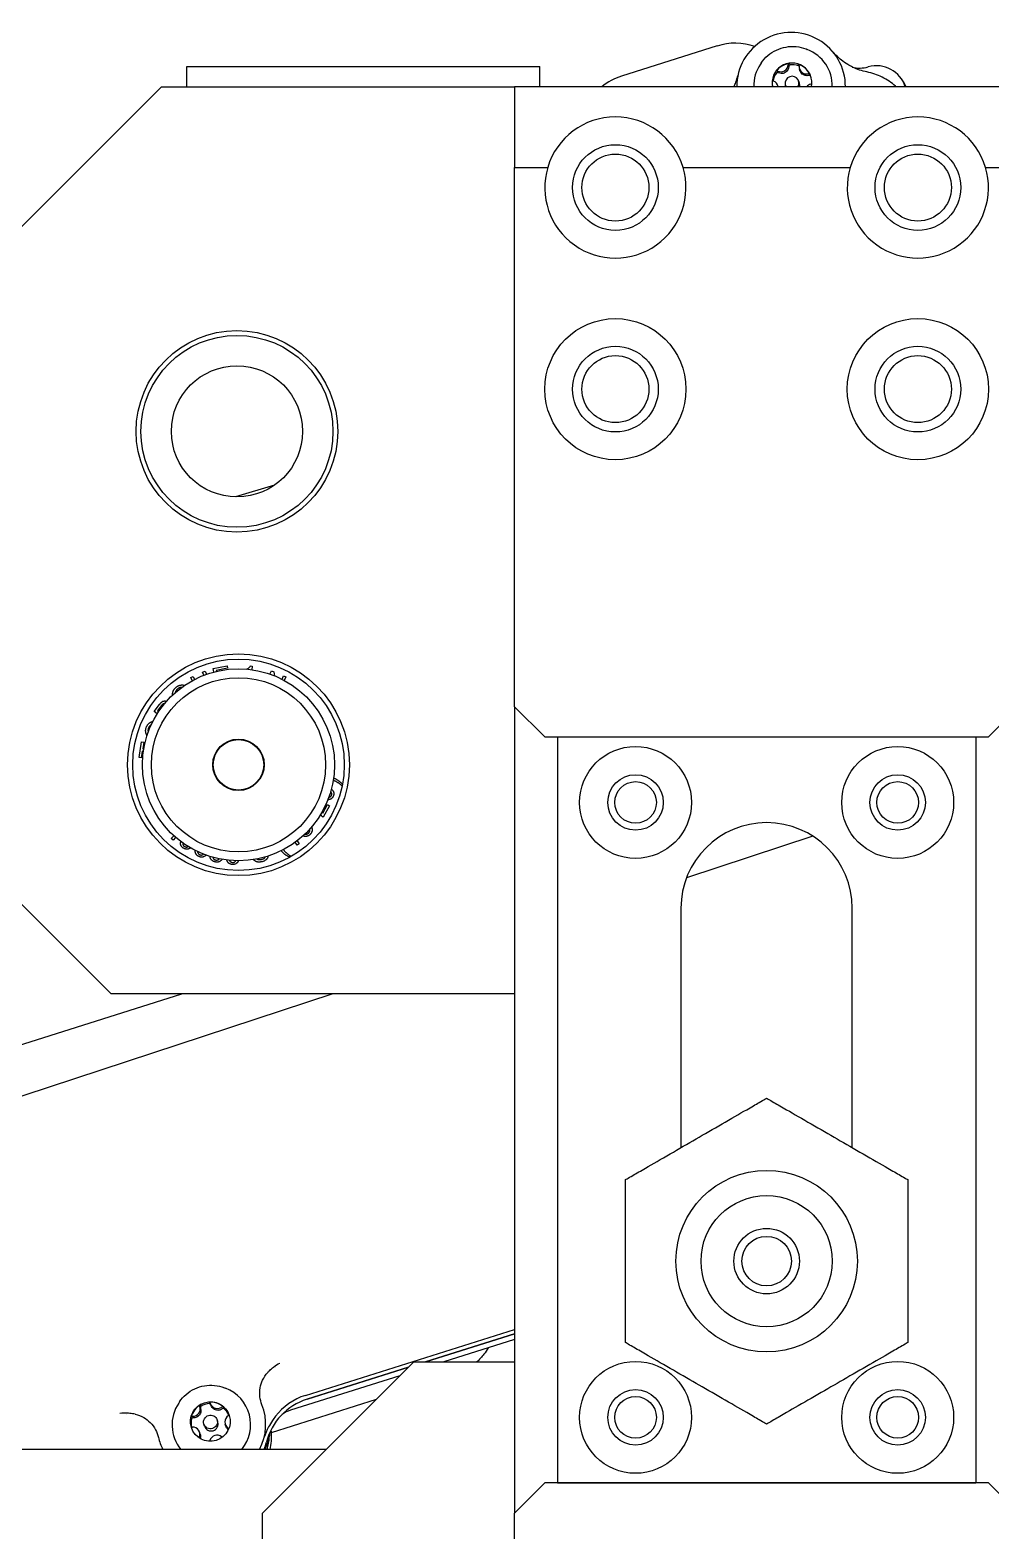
# Model space of a CAD drawing. Header units: millimetres. Extents: x 0 to 7722, y 0 to 5460.
# Drawn here: x 1439.9 to 1535.2, y 1349.5 to 1498.4 of the extents above; entities that cross this region are included whole.
import ezdxf

# ---------------------------------------------------------------- set-up
doc = ezdxf.new("R2010")
doc.units = ezdxf.units.MM
doc.header["$LTSCALE"] = 5
doc.layers.get('0').update_dxf_attribs({"linetype": 'CONTINUOUS'})

msp = doc.modelspace()

# ---------------------------------------------------------------- linework, layer by layer
for p, q in [((1508.017, 1496.811), (1498.553, 1493.827)), ((1516.84, 1496.515), (1516.963, 1496.468)), ((1512.381, 1495.109), (1512.308, 1495)), ((1519.981, 1495.562), (1519.982, 1495.559)), ((1455.431, 1492.769), (1455.431, 1494.769)), ((1455.431, 1494.769), (1490.431, 1494.769)), ((1490.431, 1492.769), (1490.431, 1494.769)), ((1516.232, 1494.38), (1516.176, 1494.556)), ((1526.501, 1493.265), (1526.299, 1493.56)), ((1437.931, 1477.769), (1452.931, 1492.769)), ((1452.931, 1492.769), (1487.931, 1492.769)), ((1487.931, 1492.769), (1487.931, 1484.769)), ((1537.931, 1492.769), (1487.931, 1492.769)), ((1514.07, 1492.769), (1514.038, 1492.871)), ((1514.852, 1492.769), (1514.805, 1492.916)), ((1516.181, 1493.11), (1516.112, 1493.328)), ((1526.684, 1492.77), (1526.685, 1492.769)), ((1487.931, 1431.269), (1487.931, 1484.769)), ((1487.931, 1484.769), (1491.223, 1484.769)), ((1504.639, 1484.769), (1521.223, 1484.769)), ((1534.639, 1484.769), (1537.931, 1484.769)), ((1464.136, 1453.256), (1460.243, 1452.08)), ((1455.825, 1434.166), (1456.062, 1434.272)), ((1455.965, 1433.855), (1455.825, 1434.166)), ((1456.062, 1434.272), (1456.194, 1433.977)), ((1456.995, 1434.689), (1457.232, 1434.795)), ((1457.127, 1434.395), (1456.995, 1434.689)), ((1457.232, 1434.795), (1457.37, 1434.485)), ((1458.043, 1435.051), (1459.435, 1435.315)), ((1458.107, 1434.713), (1458.043, 1435.051)), ((1459.478, 1435.087), (1458.34, 1434.872)), ((1458.34, 1434.872), (1458.359, 1434.776)), ((1459.435, 1435.315), (1459.478, 1435.087)), ((1461.753, 1435.311), (1461.908, 1435.293)), ((1461.908, 1435.293), (1461.868, 1434.94)), ((1463.678, 1434.503), (1463.82, 1434.832)), ((1463.82, 1434.832), (1464.066, 1434.726)), ((1464.066, 1434.726), (1464.138, 1434.33)), ((1464.877, 1433.992), (1465.016, 1434.314)), ((1465.016, 1434.314), (1465.246, 1434.215)), ((1465.246, 1434.215), (1465.099, 1433.875)), ((1452.196, 1430.78), (1452.718, 1431.481)), ((1452.9, 1431.359), (1452.527, 1430.858)), ((1490.931, 1428.269), (1487.931, 1431.269)), ((1487.931, 1431.269), (1487.931, 1351.269)), ((1537.931, 1431.269), (1534.931, 1428.269)), ((1452.481, 1430.567), (1452.196, 1430.78)), ((1452.527, 1430.858), (1452.623, 1430.787)), ((1490.931, 1428.269), (1534.931, 1428.269)), ((1492.181, 1428.269), (1533.681, 1428.269)), ((1492.181, 1428.269), (1492.181, 1354.269)), ((1533.681, 1428.269), (1533.681, 1354.269)), ((1450.687, 1426.243), (1450.925, 1427.784)), ((1451.016, 1426.848), (1450.916, 1426.207)), ((1450.925, 1427.784), (1451.155, 1427.748)), ((1451.117, 1426.832), (1451.016, 1426.848)), ((1451.155, 1427.748), (1451.056, 1427.105)), ((1451.056, 1427.105), (1451.157, 1427.089)), ((1450.916, 1426.207), (1450.687, 1426.243)), ((1470.848, 1423.596), (1470.819, 1423.426)), ((1468.918, 1420.7), (1469.368, 1421.555)), ((1469.574, 1421.447), (1468.967, 1420.294)), ((1469.368, 1421.555), (1469.574, 1421.447)), ((1453.893, 1418.208), (1454.134, 1418.466)), ((1454.069, 1418.044), (1453.893, 1418.208)), ((1454.314, 1418.306), (1454.069, 1418.044)), ((1466.377, 1417.532), (1466.17, 1417.816)), ((1466.362, 1417.96), (1466.571, 1417.674)), ((1466.571, 1417.674), (1466.377, 1417.532)), ((1517.527, 1418.419), (1504.989, 1414.297)), ((1465.774, 1416.425), (1465.622, 1416.344)), ((1447.931, 1402.769), (1437.931, 1412.769)), ((1504.431, 1411.269), (1504.431, 1387.527)), ((1521.431, 1387.527), (1521.431, 1411.269)), ((1389.313, 1382.075), (1454.945, 1402.769)), ((1469.925, 1402.769), (1407.565, 1382.265)), ((1487.931, 1402.769), (1447.931, 1402.769)), ((1467.184, 1362.948), (1487.931, 1369.49)), ((1487.931, 1369.057), (1479.086, 1366.269)), ((1479.086, 1366.269), (1487.931, 1369.057)), ((1487.931, 1368.481), (1480.915, 1366.269)), ((1462.931, 1351.269), (1477.931, 1366.269)), ((1464.181, 1365.682), (1464.181, 1365.682)), ((1477.399, 1365.736), (1467.35, 1362.568)), ((1467.35, 1362.568), (1477.399, 1365.736)), ((1477.931, 1366.269), (1487.931, 1366.269)), ((1476.557, 1364.894), (1465.71, 1361.474)), ((1459.156, 1363.708), (1459.279, 1363.66)), ((1474.191, 1362.528), (1463.793, 1359.25)), ((1449.448, 1361.037), (1449.448, 1361.037)), ((1454.697, 1362.302), (1454.624, 1362.193)), ((1456.78, 1361.687), (1456.73, 1361.847)), ((1457.802, 1362.01), (1457.752, 1362.169)), ((1457.19, 1359.891), (1457.121, 1360.109)), ((1458.497, 1360.303), (1458.428, 1360.521)), ((1459.298, 1359.908), (1459.241, 1360.09)), ((1456.76, 1359.108), (1456.703, 1359.29)), ((1469.251, 1357.589), (1436.627, 1357.589)), ((1487.931, 1351.269), (1490.931, 1354.269)), ((1534.931, 1354.269), (1490.931, 1354.269)), ((1492.181, 1354.269), (1533.681, 1354.269)), ((1534.931, 1354.269), (1537.931, 1351.269)), ((1462.931, 1336.269), (1462.931, 1351.269)), ((1487.931, 1338.807), (1487.931, 1351.269))]:
    msp.add_line(p, q)
for centre, radius in [((1497.931, 1482.769), 4.25), ((1497.931, 1482.769), 3.324), ((1527.931, 1482.769), 4.25), ((1527.931, 1482.769), 3.324), ((1497.931, 1462.769), 7), ((1527.931, 1462.769), 7), ((1460.403, 1458.584), 10), ((1460.403, 1458.584), 9.519), ((1497.931, 1462.769), 4.25), ((1527.931, 1462.769), 4.25), ((1497.931, 1462.769), 3.324), ((1527.931, 1462.769), 3.324), ((1460.403, 1458.584), 6.506), ((1460.55, 1425.506), 10.998), ((1460.55, 1425.506), 10.49), ((1460.55, 1425.506), 9.525), ((1460.55, 1425.506), 8.636), ((1460.55, 1425.506), 2.553), ((1460.55, 1425.506), 2.502), ((1499.931, 1421.769), 5.55), ((1525.931, 1421.769), 5.55), ((1499.931, 1421.769), 2.75), ((1499.931, 1421.769), 2.067), ((1525.931, 1421.769), 2.75), ((1525.931, 1421.769), 2.067), ((1512.931, 1376.269), 9), ((1512.931, 1376.269), 6.507), ((1512.931, 1376.269), 3.25), ((1512.931, 1376.269), 2.458), ((1499.931, 1360.769), 5.55), ((1525.931, 1360.769), 5.55), ((1499.931, 1360.769), 2.75), ((1499.931, 1360.769), 2.067), ((1525.931, 1360.769), 2.75), ((1525.931, 1360.769), 2.067)]:
    msp.add_circle(centre, radius)
for centre, radius, start, end in [((1497.931, 1482.769), 7, 16.60155, 163.39845), ((1527.931, 1482.769), 7, 16.60155, 163.39845), ((1497.931, 1482.769), 7, 163.39845, 16.60155), ((1527.931, 1482.769), 7, 163.39845, 16.60155), ((1512.931, 1411.269), 8.5, 0, 180)]:
    msp.add_arc(centre, radius, start, end)
for centre, major_axis, ratio, start_param, end_param in [((1515.354, 1492.79), (5.146, 1.622), 0.9937679, 5.9718746, 9.1216285), ((1509.806, 1491.121), (5.617, 2.115), 0.9937307, 0.8817301, 1.5158662), ((1515.544, 1492.851), (3.719, 1.173), 0.9937679, 5.9547998, 7.1778176), ((1515.544, 1492.851), (-3.719, -1.173), 0.9937679, 5.388553, 5.9971106), ((1515.445, 1493.164), (1.879, 0.592), 0.9937679, 5.7725758, 9.3209273), ((1515.454, 1493.138), (-1.879, -0.592), 0.9937679, 4.5329064, 5.362319), ((1514.332, 1495), (0.715, 0.226), 0.9937679, 3.9952353, 5.8999901), ((1515.229, 1494.933), (-0.143, -0.045), 0.9937679, 4.5329064, 5.8999901), ((1515.502, 1492.986), (-1.879, -0.592), 0.9937679, 4.1056819, 4.5329064), ((1515.454, 1493.138), (1.879, 0.592), 0.9937679, 0.1346767, 0.9640893), ((1515.997, 1494.867), (0.143, 0.045), 0.9937679, 5.8801909, 7.2472746), ((1523.822, 1491.866), (-2.809, -1.057), 0.9937307, 3.0873477, 4.6274203), ((1500.35, 1488.139), (5.814, 1.49), 0.9937307, 1.6257265, 2.0012286), ((1515.454, 1493.138), (-1.879, -0.592), 0.9937679, 5.7895435, 6.1655004), ((1513.668, 1493.473), (-0.143, -0.045), 0.9937679, 5.7895435, 7.1566272), ((1515.502, 1492.986), (-1.879, -0.592), 0.9937679, 5.362319, 5.7842571), ((1513.97, 1494.18), (-0.143, -0.045), 0.9937679, 3.9952353, 5.362319), ((1515.459, 1493.122), (0.653, 0.206), 0.9937679, 5.4300108, 9.6634923), ((1516.892, 1494.781), (-0.715, -0.226), 0.9937679, 5.8801909, 7.7849457), ((1517.101, 1493.912), (0.143, 0.045), 0.9937679, 0.1346767, 1.5017604), ((1515.502, 1492.986), (1.879, 0.592), 0.9937679, 0.0477037, 0.1346767), ((1522.205, 1497.607), (-2.824, -1.014), 0.9939345, 0.965099, 1.5012967), ((1513.322, 1492.645), (0.715, 0.226), 0.9937679, 6.1419099, 7.1566272), ((1515.527, 1492.904), (0.653, 0.206), 0.9937679, 5.7756892, 6.2831853), ((1517.464, 1492.291), (-0.715, -0.226), 0.9937679, 4.6235538, 5.2801917), ((1517.273, 1493.164), (0.143, 0.045), 0.9937679, 4.6235538, 5.6288574), ((1524.025, 1491.572), (-2.809, -1.057), 0.9937307, 3.192135, 3.3829163), ((1457.86, 1360.043), (3.719, 1.173), 0.9937679, 5.2904521, 7.1778176), ((1469.146, 1356.88), (-5.778, -1.621), 0.9939893, 4.7444757, 5.7660997), ((1468.979, 1357.261), (-5.772, -1.638), 0.9939473, 4.7414225, 5.3541927), ((1457.86, 1360.043), (-3.719, -1.173), 0.9937679, 5.388553, 6.6614583), ((1457.77, 1360.331), (-1.879, -0.592), 0.9937679, 4.9260012, 5.7554138), ((1456.015, 1361.621), (0.715, 0.226), 0.9937679, 4.3883301, 6.2930849), ((1456.87, 1361.9), (-0.143, -0.045), 0.9937679, 4.9260012, 6.2930849), ((1457.818, 1360.179), (-1.879, -0.592), 0.9937679, 4.4987768, 4.9260012), ((1457.77, 1360.331), (-1.879, -0.592), 0.9937679, 3.6693641, 4.4987768), ((1457.606, 1362.132), (0.143, 0.045), 0.9937679, 6.2732857, 7.6403694), ((1458.467, 1362.394), (-0.715, -0.226), 0.9937679, 6.2732857, 8.1780405), ((1458.996, 1361.672), (-0.143, -0.045), 0.9937679, 3.6693641, 5.0364479), ((1457.818, 1360.179), (1.879, 0.592), 0.9937679, 0.1451222, 0.5277715), ((1459.956, 1360.315), (-0.715, -0.226), 0.9937679, 5.0166486, 6.9214035), ((1459.442, 1361.048), (0.143, 0.045), 0.9937679, 5.0166486, 6.3837324), ((1457.77, 1360.331), (1.879, 0.592), 0.9937679, 0.0071173, 0.100547), ((1457.86, 1360.043), (5.146, 1.622), 0.9937679, 5.5006455, 6.3527132), ((1466.604, 1358.629), (2.788, 1.115), 0.9933014, 1.4951818, 1.8018724), ((1450.66, 1360.432), (0.904, 0.285), 0.9937679, 5.9175262, 5.9177477), ((1457.818, 1360.179), (-1.879, -0.592), 0.9937679, 5.7554138, 6.1380631), ((1455.988, 1359.959), (-0.143, -0.045), 0.9937679, 6.1826383, 7.549722), ((1457.77, 1360.331), (-1.879, -0.592), 0.9937679, 6.1826383, 6.276068), ((1455.996, 1360.726), (-0.143, -0.045), 0.9937679, 4.3883301, 5.7554138), ((1455.988, 1359.064), (0.715, 0.226), 0.9937679, 5.6449672, 7.549722), ((1457.843, 1360.097), (0.653, 0.206), 0.9937679, 3.1415927, 6.2831853), ((1459.427, 1359.59), (0.143, 0.045), 0.9937679, 6.0683614, 6.9214035), ((1457.86, 1360.043), (-5.146, -1.622), 0.9937679, 6.2136574, 6.4512649), ((1456.837, 1358.773), (-0.143, -0.045), 0.9937679, 5.6449672, 6.4980092), ((1457.568, 1358.531), (0.143, 0.045), 0.9937679, 4.9202506, 5.6647664), ((1458.424, 1358.257), (-0.715, -0.226), 0.9937679, 3.7600116, 5.6647664), ((1458.967, 1358.972), (0.143, 0.045), 0.9937679, 3.7600116, 4.5045274), ((1457.994, 1359.618), (5.245, 1.654), 0.9937679, 5.5957166, 5.7343973), ((1457.994, 1359.618), (-5.345, -1.685), 0.9937679, 2.4615586, 2.7317239), ((1458.128, 1359.193), (5.245, 1.654), 0.9937679, 5.6781893, 5.9088316), ((1466.604, 1358.629), (2.788, 1.115), 0.9933014, 2.5098008, 2.69263)]:
    msp.add_ellipse(centre, major_axis=major_axis, ratio=ratio, start_param=start_param, end_param=end_param)
for centre, major_axis in [((1457.761, 1360.357), (1.879, 0.592)), ((1457.775, 1360.315), (0.653, 0.206))]:
    msp.add_ellipse(centre, major_axis=major_axis, ratio=0.9937679)
for points, knots in [([(1512.381, 1495.109), (1512.569, 1495.388), (1512.794, 1495.642), (1513.305, 1496.08), (1513.59, 1496.264), (1514.2, 1496.551), (1514.524, 1496.653), (1515.187, 1496.767), (1515.526, 1496.78), (1516.196, 1496.714), (1516.526, 1496.636), (1516.84, 1496.515)], [0.8946323, 0.8946323, 0.8946323, 0.8946323, 1.1650979, 1.1650979, 1.4355635, 1.4355635, 1.7060291, 1.7060291, 1.9764948, 1.9764948, 2.2469604, 2.2469604, 2.2469604, 2.2469604]), ([(1515.258, 1494.929), (1515.237, 1494.926), (1515.217, 1494.919), (1515.181, 1494.896), (1515.166, 1494.881), (1515.143, 1494.847), (1515.135, 1494.826), (1515.13, 1494.798), (1515.129, 1494.791), (1515.129, 1494.785)], [0.025836887, 0.025836887, 0.025836887, 0.025836887, 0.032009023, 0.032009023, 0.03818116, 0.03818116, 0.044927467, 0.044927467, 0.046868297, 0.046868297, 0.046868297, 0.046868297]), ([(1521.454, 1494.709), (1521.292, 1494.786), (1521.132, 1494.873), (1520.754, 1495.103), (1520.541, 1495.254), (1520.042, 1495.656), (1519.766, 1495.925), (1519.52, 1496.21)], [-0.2684765, -0.2684765, -0.2684765, -0.2684765, -0.21375353, -0.21375353, -0.13302065, -0.13302065, -0.00874724, -0.00874724, -0.00874724, -0.00874724]), ([(1509.692, 1492.769), (1509.759, 1492.916), (1509.819, 1493.064), (1509.956, 1493.438), (1510.024, 1493.664), (1510.081, 1493.893)], [0.16880186, 0.16880186, 0.16880186, 0.16880186, 0.22311715, 0.22311715, 0.3070034, 0.3070034, 0.3070034, 0.3070034]), ([(1514.081, 1494.158), (1514.075, 1494.16), (1514.069, 1494.163), (1514.043, 1494.172), (1514.021, 1494.175), (1513.981, 1494.172), (1513.961, 1494.166), (1513.924, 1494.145), (1513.908, 1494.131), (1513.896, 1494.114)], [0.004805476, 0.004805476, 0.004805476, 0.004805476, 0.006746307, 0.006746307, 0.013492614, 0.013492614, 0.01966475, 0.01966475, 0.025836887, 0.025836887, 0.025836887, 0.025836887]), ([(1515.129, 1494.785), (1515.128, 1494.772), (1515.127, 1494.759), (1515.117, 1494.661), (1515.094, 1494.576), (1515.032, 1494.439), (1514.993, 1494.375), (1514.895, 1494.262), (1514.836, 1494.213), (1514.714, 1494.14), (1514.643, 1494.111), (1514.498, 1494.079), (1514.425, 1494.075), (1514.278, 1494.087), (1514.193, 1494.108), (1514.104, 1494.147), (1514.092, 1494.152), (1514.081, 1494.158)], [-0.46973448, -0.46973448, -0.46973448, -0.46973448, -0.46582205, -0.46582205, -0.43961236, -0.43961236, -0.41820544, -0.41820544, -0.39679851, -0.39679851, -0.37539159, -0.37539159, -0.35398467, -0.35398467, -0.32777498, -0.32777498, -0.32386255, -0.32386255, -0.32386255, -0.32386255]), ([(1517.116, 1493.898), (1517.104, 1493.894), (1517.093, 1493.891), (1517.002, 1493.867), (1516.919, 1493.861), (1516.778, 1493.874), (1516.708, 1493.89), (1516.575, 1493.946), (1516.511, 1493.986), (1516.403, 1494.079), (1516.353, 1494.137), (1516.278, 1494.259), (1516.25, 1494.321), (1516.232, 1494.38)], [-0.46973448, -0.46973448, -0.46973448, -0.46973448, -0.46582205, -0.46582205, -0.43961236, -0.43961236, -0.41820544, -0.41820544, -0.39679851, -0.39679851, -0.37539159, -0.37539159, -0.3562059, -0.3562059, -0.3562059, -0.3562059]), ([(1517.284, 1493.824), (1517.276, 1493.842), (1517.262, 1493.859), (1517.231, 1493.886), (1517.212, 1493.895), (1517.175, 1493.905), (1517.154, 1493.906), (1517.127, 1493.901), (1517.122, 1493.899), (1517.116, 1493.898)], [0.025836887, 0.025836887, 0.025836887, 0.025836887, 0.032009023, 0.032009023, 0.03818116, 0.03818116, 0.044927467, 0.044927467, 0.046868297, 0.046868297, 0.046868297, 0.046868297]), ([(1522.883, 1494.234), (1522.636, 1494.283), (1522.392, 1494.347), (1521.914, 1494.506), (1521.681, 1494.6), (1521.454, 1494.709)], [0, 0, 0, 0, 0.07569597, 0.07569597, 0.15139191, 0.15139191, 0.15139191, 0.15139191]), ([(1525.775, 1492.769), (1525.753, 1492.789), (1525.731, 1492.809), (1525.31, 1493.185), (1524.865, 1493.486), (1523.909, 1493.96), (1523.404, 1494.131), (1522.883, 1494.234)], [-0.32984546, -0.32984546, -0.32984546, -0.32984546, -0.3208771, -0.3208771, -0.15964741, -0.15964741, -0.000001, -0.000001, -0.000001, -0.000001]), ([(1461.386, 1434.995), (1461.399, 1435.002), (1461.441, 1435.026), (1461.509, 1435.071), (1461.586, 1435.129), (1461.653, 1435.188), (1461.709, 1435.248), (1461.739, 1435.29), (1461.753, 1435.311)], [0.36215629, 0.36215629, 0.36215629, 0.36215629, 0.41990353, 0.55388649, 0.68103515, 0.79695703, 0.90322745, 1, 1, 1, 1]), ([(1454.021, 1432.442), (1454.019, 1432.462), (1454.018, 1432.504), (1454.02, 1432.566), (1454.026, 1432.628), (1454.038, 1432.688), (1454.054, 1432.748), (1454.074, 1432.807), (1454.099, 1432.865), (1454.128, 1432.92), (1454.16, 1432.974), (1454.197, 1433.025), (1454.236, 1433.075), (1454.28, 1433.122), (1454.327, 1433.167), (1454.361, 1433.195), (1454.378, 1433.21)], [0.43500355, 0.43500355, 0.43500355, 0.43500355, 0.4750145, 0.51489022, 0.55427682, 0.59385734, 0.63362922, 0.67358912, 0.71359589, 0.7536793, 0.79349421, 0.83376018, 0.87443964, 0.91555439, 0.95727524, 1, 1, 1, 1]), ([(1454.52, 1433.035), (1454.501, 1433.02), (1454.465, 1432.99), (1454.418, 1432.94), (1454.377, 1432.886), (1454.342, 1432.83), (1454.313, 1432.771), (1454.295, 1432.721), (1454.287, 1432.69), (1454.284, 1432.68)], [0, 0, 0, 0, 0.06055457, 0.11897029, 0.17551607, 0.23133687, 0.286536, 0.34223912, 0.36755181, 0.36755181, 0.36755181, 0.36755181]), ([(1454.378, 1433.21), (1454.396, 1433.223), (1454.431, 1433.25), (1454.486, 1433.287), (1454.543, 1433.319), (1454.6, 1433.347), (1454.659, 1433.371), (1454.719, 1433.39), (1454.781, 1433.406), (1454.843, 1433.416), (1454.906, 1433.423), (1454.968, 1433.425), (1455.03, 1433.423), (1455.091, 1433.416), (1455.149, 1433.405), (1455.187, 1433.395), (1455.204, 1433.39)], [0, 0, 0, 0, 0.04318341, 0.08559349, 0.12726262, 0.16822572, 0.2088452, 0.24935028, 0.28991939, 0.33052289, 0.3710904, 0.41101699, 0.45049819, 0.49007214, 0.52973782, 0.56451467, 0.56451467, 0.56451467, 0.56451467]), ([(1454.909, 1433.182), (1454.907, 1433.182), (1454.889, 1433.181), (1454.855, 1433.178), (1454.81, 1433.171), (1454.765, 1433.162), (1454.722, 1433.148), (1454.679, 1433.132), (1454.638, 1433.113), (1454.597, 1433.09), (1454.557, 1433.064), (1454.532, 1433.045), (1454.52, 1433.035)], [0.6376159, 0.6376159, 0.6376159, 0.6376159, 0.64450718, 0.68385911, 0.72302768, 0.7622036, 0.80089435, 0.83999522, 0.87901796, 0.91848679, 0.95899824, 1, 1, 1, 1]), ([(1452.718, 1431.481), (1452.731, 1431.498), (1452.756, 1431.531), (1452.794, 1431.577), (1452.831, 1431.62), (1452.867, 1431.658), (1452.901, 1431.692), (1452.935, 1431.723), (1452.968, 1431.749), (1453.01, 1431.777), (1453.064, 1431.806), (1453.133, 1431.827), (1453.207, 1431.838), (1453.283, 1431.836), (1453.351, 1431.825), (1453.391, 1431.813), (1453.407, 1431.808)], [0, 0, 0, 0, 0.06328046, 0.12241047, 0.17799523, 0.22976448, 0.2777893, 0.3225156, 0.36356784, 0.40163049, 0.47321082, 0.54414453, 0.61643264, 0.69215438, 0.76891957, 0.81812354, 0.81812354, 0.81812354, 0.81812354]), ([(1453.203, 1431.568), (1453.201, 1431.568), (1453.188, 1431.567), (1453.163, 1431.563), (1453.13, 1431.554), (1453.097, 1431.54), (1453.064, 1431.521), (1453.031, 1431.498), (1452.997, 1431.47), (1452.964, 1431.437), (1452.932, 1431.4), (1452.911, 1431.373), (1452.9, 1431.359)], [0.36660824, 0.36660824, 0.36660824, 0.36660824, 0.37673852, 0.43230161, 0.48987514, 0.54963328, 0.61254707, 0.67989666, 0.7519892, 0.8285999, 0.91140088, 1, 1, 1, 1]), ([(1451.425, 1429.258), (1451.434, 1429.279), (1451.452, 1429.32), (1451.483, 1429.378), (1451.517, 1429.433), (1451.554, 1429.485), (1451.594, 1429.535), (1451.638, 1429.581), (1451.685, 1429.624), (1451.734, 1429.664), (1451.786, 1429.7), (1451.84, 1429.731), (1451.896, 1429.759), (1451.953, 1429.782), (1452.006, 1429.799), (1452.039, 1429.808), (1452.053, 1429.811)], [0, 0, 0, 0, 0.04313292, 0.085299, 0.12666429, 0.16761664, 0.20829295, 0.24861157, 0.2892475, 0.32981683, 0.37018572, 0.41025688, 0.44980324, 0.48926976, 0.52885274, 0.5555605, 0.5555605, 0.5555605, 0.5555605]), ([(1451.895, 1429.483), (1451.883, 1429.476), (1451.858, 1429.46), (1451.823, 1429.433), (1451.789, 1429.403), (1451.756, 1429.37), (1451.727, 1429.335), (1451.699, 1429.298), (1451.675, 1429.258), (1451.652, 1429.217), (1451.639, 1429.188), (1451.633, 1429.173)], [0.64870515, 0.64870515, 0.64870515, 0.64870515, 0.68402876, 0.72316783, 0.76236963, 0.80093205, 0.84013823, 0.87908848, 0.91865596, 0.95906381, 1, 1, 1, 1]), ([(1451.479, 1428.412), (1451.473, 1428.421), (1451.452, 1428.456), (1451.418, 1428.522), (1451.384, 1428.61), (1451.36, 1428.699), (1451.346, 1428.79), (1451.342, 1428.882), (1451.347, 1428.975), (1451.363, 1429.069), (1451.388, 1429.164), (1451.413, 1429.227), (1451.425, 1429.258)], [0.44502824, 0.44502824, 0.44502824, 0.44502824, 0.46405457, 0.52402912, 0.58328562, 0.64147921, 0.69879143, 0.75635082, 0.81455724, 0.87414852, 0.93596405, 1, 1, 1, 1]), ([(1451.633, 1429.173), (1451.625, 1429.152), (1451.608, 1429.11), (1451.592, 1429.046), (1451.581, 1428.981), (1451.576, 1428.917), (1451.579, 1428.852), (1451.586, 1428.798), (1451.593, 1428.766), (1451.596, 1428.755)], [0, 0, 0, 0, 0.05628283, 0.11090243, 0.16452072, 0.21762624, 0.27063366, 0.32416483, 0.35255349, 0.35255349, 0.35255349, 0.35255349]), ([(1470.819, 1423.426), (1470.795, 1423.447), (1470.748, 1423.488), (1470.677, 1423.546), (1470.605, 1423.602), (1470.532, 1423.654), (1470.459, 1423.703), (1470.386, 1423.75), (1470.311, 1423.793), (1470.237, 1423.833), (1470.161, 1423.87), (1470.085, 1423.904), (1470.014, 1423.933), (1469.968, 1423.949), (1469.948, 1423.956)], [0, 0, 0, 0, 0.06878924, 0.13632673, 0.20282801, 0.26836027, 0.33258584, 0.39620529, 0.45906758, 0.52104874, 0.58242562, 0.64328225, 0.70348066, 0.75064647, 0.75064647, 0.75064647, 0.75064647]), ([(1469.985, 1424.199), (1469.991, 1424.196), (1470.025, 1424.183), (1470.087, 1424.158), (1470.168, 1424.119), (1470.248, 1424.077), (1470.325, 1424.03), (1470.401, 1423.982), (1470.473, 1423.93), (1470.544, 1423.878), (1470.61, 1423.825), (1470.674, 1423.77), (1470.736, 1423.714), (1470.793, 1423.656), (1470.83, 1423.616), (1470.848, 1423.596)], [0.24114148, 0.24114148, 0.24114148, 0.24114148, 0.25593234, 0.31973967, 0.38372056, 0.44806715, 0.51292375, 0.57756688, 0.64106807, 0.70338448, 0.76447409, 0.82481191, 0.88398785, 0.94243759, 1, 1, 1, 1]), ([(1469.643, 1422.081), (1469.618, 1422.073), (1469.565, 1422.056), (1469.49, 1422.044), (1469.442, 1422.041), (1469.422, 1422.04)], [0, 0, 0, 0, 0.09586583, 0.19840845, 0.2706568, 0.2706568, 0.2706568, 0.2706568]), ([(1469.511, 1422.279), (1469.524, 1422.282), (1469.551, 1422.288), (1469.592, 1422.303), (1469.633, 1422.322), (1469.669, 1422.344), (1469.701, 1422.37), (1469.729, 1422.399), (1469.753, 1422.431), (1469.772, 1422.466), (1469.782, 1422.491), (1469.786, 1422.504)], [0.62637448, 0.62637448, 0.62637448, 0.62637448, 0.6637522, 0.71155252, 0.75613103, 0.79879593, 0.83974258, 0.87963705, 0.91928659, 0.95897606, 1, 1, 1, 1]), ([(1469.975, 1422.443), (1469.967, 1422.421), (1469.952, 1422.378), (1469.923, 1422.319), (1469.888, 1422.265), (1469.849, 1422.216), (1469.805, 1422.174), (1469.756, 1422.137), (1469.702, 1422.105), (1469.663, 1422.089), (1469.643, 1422.081)], [0, 0, 0, 0, 0.1361211, 0.2658104, 0.3909921, 0.5126164, 0.6319592, 0.7521559, 0.8744517, 1, 1, 1, 1]), ([(1469.786, 1422.504), (1469.79, 1422.517), (1469.797, 1422.543), (1469.802, 1422.583), (1469.802, 1422.623), (1469.796, 1422.662), (1469.785, 1422.702), (1469.769, 1422.742), (1469.747, 1422.781), (1469.723, 1422.817), (1469.704, 1422.838), (1469.696, 1422.847)], [0, 0, 0, 0, 0.04074654, 0.08062896, 0.12053519, 0.16044143, 0.2014591, 0.24418794, 0.28921736, 0.33705177, 0.37360915, 0.37360915, 0.37360915, 0.37360915]), ([(1469.764, 1423.094), (1469.767, 1423.092), (1469.783, 1423.079), (1469.811, 1423.054), (1469.848, 1423.017), (1469.88, 1422.98), (1469.91, 1422.941), (1469.935, 1422.902), (1469.957, 1422.861), (1469.976, 1422.819), (1469.99, 1422.775), (1470.001, 1422.731), (1470.007, 1422.685), (1470.009, 1422.639), (1470.007, 1422.591), (1470, 1422.543), (1469.991, 1422.493), (1469.98, 1422.46), (1469.975, 1422.443)], [0.45399226, 0.45399226, 0.45399226, 0.45399226, 0.46102241, 0.50060608, 0.53849286, 0.57550499, 0.6112625, 0.64641682, 0.68068521, 0.7148441, 0.74879195, 0.78252226, 0.8166837, 0.85119149, 0.88639409, 0.92284054, 0.96062486, 1, 1, 1, 1]), ([(1468.831, 1420.398), (1468.816, 1420.417), (1468.784, 1420.454), (1468.743, 1420.517), (1468.718, 1420.563), (1468.707, 1420.587), (1468.706, 1420.587)], [0, 0, 0, 0, 0.09687869, 0.19795036, 0.3035094, 0.30600212, 0.30600212, 0.30600212, 0.30600212]), ([(1468.853, 1420.84), (1468.861, 1420.817), (1468.88, 1420.769), (1468.905, 1420.724), (1468.918, 1420.7)], [0.71468057, 0.71468057, 0.71468057, 0.71468057, 0.85152652, 1, 1, 1, 1]), ([(1467.516, 1418.738), (1467.525, 1418.748), (1467.544, 1418.768), (1467.568, 1418.801), (1467.588, 1418.835), (1467.604, 1418.871), (1467.617, 1418.908), (1467.626, 1418.946), (1467.63, 1418.986), (1467.632, 1419.026), (1467.628, 1419.067), (1467.624, 1419.099), (1467.619, 1419.117), (1467.618, 1419.122)], [0, 0, 0, 0, 0.06482716, 0.12758515, 0.18924233, 0.24957037, 0.31010358, 0.37101375, 0.4332253, 0.49671156, 0.56023087, 0.62268723, 0.64649745, 0.64649745, 0.64649745, 0.64649745]), ([(1467.802, 1419.331), (1467.806, 1419.321), (1467.819, 1419.294), (1467.835, 1419.246), (1467.85, 1419.187), (1467.858, 1419.126), (1467.86, 1419.063), (1467.857, 1418.999), (1467.847, 1418.937), (1467.831, 1418.876), (1467.809, 1418.817), (1467.78, 1418.759), (1467.746, 1418.703), (1467.705, 1418.649), (1467.674, 1418.615), (1467.658, 1418.598)], [0.2102136, 0.2102136, 0.2102136, 0.2102136, 0.24195874, 0.30067274, 0.36027164, 0.421459, 0.48432426, 0.5478888, 0.6104139, 0.67269916, 0.73525402, 0.79848461, 0.86354323, 0.93043093, 1, 1, 1, 1]), ([(1468.967, 1420.294), (1468.954, 1420.301), (1468.929, 1420.314), (1468.894, 1420.339), (1468.86, 1420.366), (1468.841, 1420.388), (1468.831, 1420.398)], [0, 0, 0, 0, 0.2517564, 0.500471, 0.749872, 1, 1, 1, 1]), ([(1455.073, 1417.247), (1455.057, 1417.258), (1455.027, 1417.279), (1454.984, 1417.313), (1454.947, 1417.35), (1454.914, 1417.388), (1454.885, 1417.429), (1454.861, 1417.471), (1454.841, 1417.516), (1454.826, 1417.562), (1454.815, 1417.609), (1454.809, 1417.658), (1454.809, 1417.707), (1454.812, 1417.756), (1454.821, 1417.807), (1454.832, 1417.848), (1454.84, 1417.872), (1454.843, 1417.88)], [0, 0, 0, 0, 0.06907095, 0.13507445, 0.19912069, 0.26066324, 0.32108556, 0.38000228, 0.43939951, 0.4984174, 0.55762526, 0.61672436, 0.67625732, 0.73661572, 0.79892707, 0.86306822, 0.89281243, 0.89281243, 0.89281243, 0.89281243]), ([(1455.046, 1417.732), (1455.045, 1417.725), (1455.041, 1417.707), (1455.039, 1417.678), (1455.039, 1417.647), (1455.042, 1417.618), (1455.049, 1417.581), (1455.066, 1417.538), (1455.096, 1417.49), (1455.137, 1417.446), (1455.17, 1417.423), (1455.187, 1417.411)], [0.25030825, 0.25030825, 0.25030825, 0.25030825, 0.2965793, 0.36098274, 0.42172247, 0.48008803, 0.53670637, 0.64719843, 0.75864397, 0.87471772, 1, 1, 1, 1]), ([(1467.658, 1418.598), (1467.643, 1418.583), (1467.614, 1418.554), (1467.566, 1418.516), (1467.517, 1418.482), (1467.466, 1418.454), (1467.414, 1418.432), (1467.361, 1418.414), (1467.305, 1418.403), (1467.249, 1418.396), (1467.192, 1418.395), (1467.136, 1418.399), (1467.081, 1418.409), (1467.028, 1418.422), (1466.985, 1418.439), (1466.96, 1418.451), (1466.953, 1418.454)], [0, 0, 0, 0, 0.06872989, 0.13484164, 0.19871214, 0.26144086, 0.32248212, 0.38361289, 0.44461012, 0.50641172, 0.56826427, 0.6285387, 0.68860985, 0.74879967, 0.80944192, 0.83719155, 0.83719155, 0.83719155, 0.83719155]), ([(1467.154, 1418.642), (1467.161, 1418.64), (1467.18, 1418.635), (1467.211, 1418.629), (1467.247, 1418.625), (1467.281, 1418.626), (1467.315, 1418.63), (1467.347, 1418.636), (1467.378, 1418.646), (1467.408, 1418.658), (1467.436, 1418.674), (1467.464, 1418.692), (1467.491, 1418.713), (1467.507, 1418.73), (1467.516, 1418.738)], [0.33997675, 0.33997675, 0.33997675, 0.33997675, 0.3762795, 0.4388922, 0.49889002, 0.55637597, 0.61178159, 0.66648825, 0.72020518, 0.77412232, 0.82887719, 0.88408002, 0.9409777, 1, 1, 1, 1]), ([(1455.795, 1417.253), (1455.78, 1417.244), (1455.75, 1417.225), (1455.702, 1417.2), (1455.653, 1417.179), (1455.605, 1417.162), (1455.555, 1417.149), (1455.505, 1417.141), (1455.455, 1417.136), (1455.406, 1417.136), (1455.356, 1417.14), (1455.308, 1417.147), (1455.259, 1417.159), (1455.212, 1417.175), (1455.165, 1417.195), (1455.118, 1417.218), (1455.088, 1417.237), (1455.073, 1417.247)], [0.46740762, 0.46740762, 0.46740762, 0.46740762, 0.50365699, 0.54167652, 0.57846612, 0.61427226, 0.64956351, 0.6845658, 0.71923413, 0.75380503, 0.78790354, 0.82200761, 0.85647422, 0.89116659, 0.92652221, 0.96273247, 1, 1, 1, 1]), ([(1455.187, 1417.411), (1455.202, 1417.401), (1455.232, 1417.383), (1455.28, 1417.364), (1455.329, 1417.35), (1455.378, 1417.346), (1455.427, 1417.347), (1455.476, 1417.354), (1455.523, 1417.366), (1455.554, 1417.379), (1455.57, 1417.386), (1455.571, 1417.386)], [0, 0, 0, 0, 0.05713707, 0.11148786, 0.16393228, 0.21582685, 0.26718444, 0.31847557, 0.3699777, 0.42239042, 0.42468029, 0.42468029, 0.42468029, 0.42468029]), ([(1456.646, 1416.397), (1456.623, 1416.407), (1456.579, 1416.428), (1456.518, 1416.466), (1456.463, 1416.509), (1456.414, 1416.556), (1456.371, 1416.609), (1456.335, 1416.667), (1456.304, 1416.73), (1456.279, 1416.798), (1456.261, 1416.871), (1456.254, 1416.941), (1456.254, 1416.986), (1456.255, 1417.005)], [0, 0, 0, 0, 0.05557673, 0.10897395, 0.16098613, 0.21198783, 0.26261558, 0.31373007, 0.3661393, 0.42006481, 0.47617614, 0.53571613, 0.577273, 0.577273, 0.577273, 0.577273]), ([(1456.497, 1416.887), (1456.497, 1416.882), (1456.501, 1416.859), (1456.51, 1416.817), (1456.531, 1416.764), (1456.559, 1416.715), (1456.593, 1416.672), (1456.631, 1416.635), (1456.674, 1416.604), (1456.705, 1416.589), (1456.721, 1416.581)], [0.42716817, 0.42716817, 0.42716817, 0.42716817, 0.44611873, 0.53025173, 0.61200668, 0.69323749, 0.77302619, 0.84934336, 0.92446479, 1, 1, 1, 1]), ([(1457.33, 1416.542), (1457.311, 1416.522), (1457.269, 1416.483), (1457.201, 1416.433), (1457.128, 1416.392), (1457.05, 1416.364), (1456.984, 1416.349), (1456.93, 1416.344), (1456.889, 1416.342), (1456.849, 1416.344), (1456.808, 1416.349), (1456.767, 1416.357), (1456.727, 1416.367), (1456.686, 1416.38), (1456.659, 1416.391), (1456.646, 1416.397)], [0.26828792, 0.26828792, 0.26828792, 0.26828792, 0.3493699, 0.4342715, 0.51614056, 0.59538061, 0.67490508, 0.7145479, 0.75435932, 0.79400213, 0.83394566, 0.87438539, 0.91530613, 0.95697951, 1, 1, 1, 1]), ([(1456.721, 1416.581), (1456.732, 1416.577), (1456.755, 1416.567), (1456.791, 1416.559), (1456.827, 1416.553), (1456.864, 1416.553), (1456.901, 1416.556), (1456.938, 1416.563), (1456.975, 1416.574), (1457.013, 1416.59), (1457.049, 1416.609), (1457.072, 1416.625), (1457.084, 1416.634), (1457.084, 1416.634)], [0, 0, 0, 0, 0.05676079, 0.11241525, 0.16703614, 0.22193847, 0.27713379, 0.33379346, 0.39246689, 0.45376922, 0.51647334, 0.57897708, 0.58156645, 0.58156645, 0.58156645, 0.58156645]), ([(1458.226, 1415.872), (1458.205, 1415.877), (1458.163, 1415.888), (1458.104, 1415.91), (1458.049, 1415.935), (1457.997, 1415.964), (1457.951, 1415.998), (1457.907, 1416.035), (1457.868, 1416.075), (1457.834, 1416.12), (1457.804, 1416.168), (1457.778, 1416.217), (1457.759, 1416.269), (1457.744, 1416.323), (1457.736, 1416.369), (1457.734, 1416.397), (1457.733, 1416.407)], [0, 0, 0, 0, 0.07060186, 0.13839816, 0.20358773, 0.26663253, 0.32845445, 0.38915023, 0.44959391, 0.51042581, 0.57081985, 0.63004834, 0.68941018, 0.74871228, 0.80900842, 0.84068727, 0.84068727, 0.84068727, 0.84068727]), ([(1458.003, 1416.328), (1458.004, 1416.322), (1458.009, 1416.305), (1458.019, 1416.277), (1458.034, 1416.244), (1458.053, 1416.214), (1458.073, 1416.187), (1458.096, 1416.162), (1458.121, 1416.139), (1458.147, 1416.119), (1458.175, 1416.102), (1458.206, 1416.087), (1458.239, 1416.075), (1458.261, 1416.069), (1458.273, 1416.065)], [0.32385016, 0.32385016, 0.32385016, 0.32385016, 0.35439471, 0.41667146, 0.47740522, 0.53661759, 0.5954386, 0.65263944, 0.70901073, 0.76530082, 0.82236958, 0.87978591, 0.93904074, 1, 1, 1, 1]), ([(1458.273, 1416.065), (1458.287, 1416.062), (1458.315, 1416.057), (1458.356, 1416.053), (1458.397, 1416.054), (1458.438, 1416.059), (1458.478, 1416.069), (1458.517, 1416.083), (1458.555, 1416.102), (1458.592, 1416.124), (1458.625, 1416.148), (1458.643, 1416.165), (1458.651, 1416.172)], [0, 0, 0, 0, 0.06001254, 0.11841092, 0.17582765, 0.23292788, 0.28983248, 0.34775949, 0.40742518, 0.46871209, 0.53120033, 0.57542992, 0.57542992, 0.57542992, 0.57542992]), ([(1458.921, 1416.122), (1458.919, 1416.119), (1458.905, 1416.1), (1458.877, 1416.066), (1458.834, 1416.023), (1458.802, 1415.997), (1458.786, 1415.984)], [0.61191498, 0.61191498, 0.61191498, 0.61191498, 0.63156182, 0.75310688, 0.87571013, 1, 1, 1, 1]), ([(1459.953, 1415.614), (1459.928, 1415.616), (1459.88, 1415.621), (1459.81, 1415.635), (1459.744, 1415.657), (1459.682, 1415.685), (1459.624, 1415.721), (1459.569, 1415.762), (1459.52, 1415.812), (1459.473, 1415.867), (1459.432, 1415.93), (1459.402, 1415.993), (1459.386, 1416.036), (1459.381, 1416.053)], [0, 0, 0, 0, 0.05542504, 0.10885149, 0.1610037, 0.21191007, 0.26264398, 0.313864, 0.36631053, 0.42020954, 0.47658956, 0.53594334, 0.57783397, 0.57783397, 0.57783397, 0.57783397]), ([(1459.648, 1416.024), (1459.65, 1416.02), (1459.661, 1415.999), (1459.683, 1415.963), (1459.721, 1415.92), (1459.764, 1415.884), (1459.811, 1415.855), (1459.859, 1415.833), (1459.909, 1415.818), (1459.944, 1415.814), (1459.961, 1415.813)], [0.42680264, 0.42680264, 0.42680264, 0.42680264, 0.44600078, 0.53058269, 0.61225915, 0.6935048, 0.77307875, 0.84967836, 0.92484468, 1, 1, 1, 1]), ([(1462.906, 1415.894), (1462.885, 1415.889), (1462.843, 1415.88), (1462.781, 1415.868), (1462.721, 1415.86), (1462.664, 1415.855), (1462.608, 1415.853), (1462.554, 1415.854), (1462.502, 1415.857), (1462.453, 1415.864), (1462.405, 1415.874), (1462.359, 1415.887), (1462.315, 1415.902), (1462.273, 1415.921), (1462.232, 1415.943), (1462.194, 1415.968), (1462.157, 1415.996), (1462.122, 1416.026), (1462.089, 1416.059), (1462.067, 1416.085), (1462.056, 1416.099), (1462.054, 1416.101)], [0, 0, 0, 0, 0.0542217, 0.10665765, 0.15645656, 0.20463232, 0.25071968, 0.29548985, 0.33804288, 0.37957486, 0.41996488, 0.45923357, 0.49801895, 0.53627102, 0.57445502, 0.61256372, 0.65056987, 0.68913663, 0.72771884, 0.76606573, 0.77273744, 0.77273744, 0.77273744, 0.77273744]), ([(1462.374, 1416.158), (1462.383, 1416.152), (1462.413, 1416.138), (1462.466, 1416.118), (1462.534, 1416.103), (1462.606, 1416.094), (1462.683, 1416.094), (1462.761, 1416.101), (1462.813, 1416.112), (1462.84, 1416.118)], [0.41794706, 0.41794706, 0.41794706, 0.41794706, 0.4585321, 0.53740654, 0.62276886, 0.71251332, 0.8049685, 0.90031467, 1, 1, 1, 1]), ([(1462.84, 1416.118), (1462.863, 1416.124), (1462.909, 1416.136), (1462.973, 1416.16), (1463.032, 1416.188), (1463.085, 1416.221), (1463.131, 1416.257), (1463.17, 1416.295), (1463.197, 1416.331), (1463.209, 1416.353), (1463.214, 1416.361)], [0, 0, 0, 0, 0.10950593, 0.21308035, 0.31215791, 0.40652454, 0.49556153, 0.57759735, 0.65421752, 0.69525486, 0.69525486, 0.69525486, 0.69525486]), ([(1463.486, 1416.445), (1463.485, 1416.432), (1463.478, 1416.392), (1463.463, 1416.34), (1463.443, 1416.289), (1463.425, 1416.252), (1463.404, 1416.216), (1463.38, 1416.182), (1463.354, 1416.149), (1463.324, 1416.117), (1463.292, 1416.086), (1463.245, 1416.047), (1463.181, 1416.003), (1463.096, 1415.957), (1463.004, 1415.92), (1462.939, 1415.903), (1462.906, 1415.894)], [0.18429218, 0.18429218, 0.18429218, 0.18429218, 0.22283458, 0.29995283, 0.33963995, 0.37886818, 0.41839502, 0.45873835, 0.49898141, 0.54048812, 0.58312816, 0.62672187, 0.7158632, 0.80711991, 0.90159568, 1, 1, 1, 1]), ([(1465.622, 1416.344), (1465.598, 1416.355), (1465.548, 1416.377), (1465.475, 1416.414), (1465.403, 1416.455), (1465.331, 1416.498), (1465.259, 1416.545), (1465.189, 1416.595), (1465.118, 1416.649), (1465.048, 1416.705), (1464.98, 1416.764), (1464.915, 1416.827), (1464.854, 1416.891), (1464.811, 1416.941), (1464.788, 1416.969), (1464.784, 1416.974)], [0, 0, 0, 0, 0.05795723, 0.11645222, 0.1757757, 0.23599683, 0.29739857, 0.35948216, 0.42289535, 0.48746521, 0.55240256, 0.61651466, 0.68071617, 0.74439322, 0.75800494, 0.75800494, 0.75800494, 0.75800494]), ([(1465.002, 1417.086), (1465.015, 1417.069), (1465.045, 1417.03), (1465.094, 1416.972), (1465.15, 1416.91), (1465.208, 1416.85), (1465.269, 1416.792), (1465.333, 1416.735), (1465.4, 1416.679), (1465.469, 1416.625), (1465.542, 1416.573), (1465.616, 1416.522), (1465.694, 1416.472), (1465.748, 1416.441), (1465.774, 1416.425)], [0.24949013, 0.24949013, 0.24949013, 0.24949013, 0.29666016, 0.35681199, 0.41762686, 0.4789272, 0.54105712, 0.6036941, 0.66730714, 0.73172721, 0.79726622, 0.8638081, 0.93136303, 1, 1, 1, 1]), ([(1458.786, 1415.984), (1458.766, 1415.969), (1458.726, 1415.94), (1458.662, 1415.905), (1458.595, 1415.878), (1458.526, 1415.86), (1458.454, 1415.85), (1458.38, 1415.849), (1458.303, 1415.855), (1458.252, 1415.866), (1458.226, 1415.872)], [0, 0, 0, 0, 0.126575, 0.2495042, 0.3698191, 0.4899378, 0.6117229, 0.736039, 0.8650128, 1, 1, 1, 1]), ([(1460.546, 1415.981), (1460.535, 1415.956), (1460.515, 1415.919), (1460.486, 1415.871), (1460.461, 1415.836), (1460.434, 1415.804), (1460.406, 1415.773), (1460.375, 1415.746), (1460.343, 1415.721), (1460.309, 1415.699), (1460.263, 1415.671), (1460.2, 1415.644), (1460.121, 1415.622), (1460.038, 1415.611), (1459.982, 1415.613), (1459.953, 1415.614)], [0.26857424, 0.26857424, 0.26857424, 0.26857424, 0.34910506, 0.39213437, 0.43437246, 0.47515101, 0.51572316, 0.55592639, 0.5954389, 0.63507945, 0.67490275, 0.75431824, 0.83409578, 0.91549786, 1, 1, 1, 1]), ([(1459.961, 1415.813), (1459.973, 1415.812), (1459.998, 1415.811), (1460.035, 1415.815), (1460.071, 1415.822), (1460.106, 1415.834), (1460.139, 1415.849), (1460.171, 1415.869), (1460.202, 1415.892), (1460.232, 1415.919), (1460.26, 1415.949), (1460.277, 1415.972), (1460.284, 1415.984), (1460.285, 1415.985)], [0, 0, 0, 0, 0.05690302, 0.11266283, 0.16751189, 0.22209794, 0.27715323, 0.33389163, 0.39231699, 0.45377343, 0.51611911, 0.57874117, 0.58157451, 0.58157451, 0.58157451, 0.58157451]), ([(1498.931, 1384.351), (1498.957, 1384.366), (1498.996, 1384.389), (1499.219, 1384.518), (1499.439, 1384.645), (1499.994, 1384.965), (1500.474, 1385.242), (1502.36, 1386.331), (1504.302, 1387.453), (1507.56, 1389.333), (1509.502, 1390.455), (1511.388, 1391.543), (1511.868, 1391.821), (1512.423, 1392.141), (1512.643, 1392.268), (1512.866, 1392.397), (1512.905, 1392.419), (1512.931, 1392.434)], [0.9394555, 0.9394555, 0.9394555, 0.9394555, 1.0332554, 1.0332554, 1.1465688, 1.1465688, 1.3146794, 1.3146794, 1.878911, 1.878911, 2.4431426, 2.4431426, 2.6112532, 2.6112532, 2.7245666, 2.7245666, 2.8183665, 2.8183665, 2.8183665, 2.8183665]), ([(1512.931, 1392.434), (1512.957, 1392.419), (1512.996, 1392.397), (1513.219, 1392.268), (1513.439, 1392.141), (1513.994, 1391.821), (1514.474, 1391.543), (1516.36, 1390.455), (1518.302, 1389.333), (1521.56, 1387.453), (1523.502, 1386.331), (1525.388, 1385.242), (1525.868, 1384.965), (1526.423, 1384.645), (1526.643, 1384.518), (1526.866, 1384.389), (1526.905, 1384.366), (1526.931, 1384.351)], [0.9394555, 0.9394555, 0.9394555, 0.9394555, 1.0332554, 1.0332554, 1.1465688, 1.1465688, 1.3146794, 1.3146794, 1.878911, 1.878911, 2.4431426, 2.4431426, 2.6112532, 2.6112532, 2.7245666, 2.7245666, 2.8183665, 2.8183665, 2.8183665, 2.8183665]), ([(1498.931, 1368.186), (1498.931, 1368.216), (1498.931, 1368.261), (1498.931, 1368.519), (1498.931, 1368.772), (1498.931, 1369.413), (1498.931, 1369.967), (1498.931, 1372.145), (1498.931, 1374.388), (1498.931, 1378.149), (1498.931, 1380.392), (1498.931, 1382.57), (1498.931, 1383.124), (1498.931, 1383.765), (1498.931, 1384.018), (1498.931, 1384.276), (1498.931, 1384.321), (1498.931, 1384.351)], [0.9394555, 0.9394555, 0.9394555, 0.9394555, 1.0332554, 1.0332554, 1.1465688, 1.1465688, 1.3146794, 1.3146794, 1.878911, 1.878911, 2.4431426, 2.4431426, 2.6112532, 2.6112532, 2.7245666, 2.7245666, 2.8183665, 2.8183665, 2.8183665, 2.8183665]), ([(1526.931, 1384.351), (1526.931, 1384.321), (1526.931, 1384.276), (1526.931, 1384.018), (1526.931, 1383.765), (1526.931, 1383.124), (1526.931, 1382.57), (1526.931, 1380.392), (1526.931, 1378.149), (1526.931, 1374.388), (1526.931, 1372.145), (1526.931, 1369.967), (1526.931, 1369.413), (1526.931, 1368.772), (1526.931, 1368.519), (1526.931, 1368.261), (1526.931, 1368.216), (1526.931, 1368.186)], [0.9394555, 0.9394555, 0.9394555, 0.9394555, 1.0332554, 1.0332554, 1.1465688, 1.1465688, 1.3146794, 1.3146794, 1.878911, 1.878911, 2.4431426, 2.4431426, 2.6112532, 2.6112532, 2.7245666, 2.7245666, 2.8183665, 2.8183665, 2.8183665, 2.8183665]), ([(1485.317, 1367.656), (1485.19, 1367.44), (1485.049, 1367.231), (1484.685, 1366.76), (1484.448, 1366.503), (1484.191, 1366.269)], [0.49857795, 0.49857795, 0.49857795, 0.49857795, 0.57365226, 0.57365226, 0.67742912, 0.67742912, 0.67742912, 0.67742912]), ([(1512.931, 1360.103), (1512.905, 1360.118), (1512.866, 1360.14), (1512.643, 1360.269), (1512.423, 1360.396), (1511.868, 1360.716), (1511.388, 1360.994), (1509.502, 1362.083), (1507.56, 1363.204), (1504.302, 1365.085), (1502.36, 1366.206), (1500.474, 1367.295), (1499.994, 1367.572), (1499.439, 1367.892), (1499.219, 1368.019), (1498.996, 1368.148), (1498.957, 1368.171), (1498.931, 1368.186)], [0.9394555, 0.9394555, 0.9394555, 0.9394555, 1.0332554, 1.0332554, 1.1465688, 1.1465688, 1.3146794, 1.3146794, 1.878911, 1.878911, 2.4431426, 2.4431426, 2.6112532, 2.6112532, 2.7245666, 2.7245666, 2.8183665, 2.8183665, 2.8183665, 2.8183665]), ([(1526.931, 1368.186), (1526.905, 1368.171), (1526.866, 1368.148), (1526.643, 1368.019), (1526.423, 1367.892), (1525.868, 1367.572), (1525.388, 1367.295), (1523.502, 1366.206), (1521.56, 1365.085), (1518.302, 1363.204), (1516.36, 1362.083), (1514.474, 1360.994), (1513.994, 1360.716), (1513.439, 1360.396), (1513.219, 1360.269), (1512.996, 1360.14), (1512.957, 1360.118), (1512.931, 1360.103)], [0.9394555, 0.9394555, 0.9394555, 0.9394555, 1.0332554, 1.0332554, 1.1465688, 1.1465688, 1.3146794, 1.3146794, 1.878911, 1.878911, 2.4431426, 2.4431426, 2.6112532, 2.6112532, 2.7245666, 2.7245666, 2.8183665, 2.8183665, 2.8183665, 2.8183665]), ([(1463.459, 1365.231), (1463.52, 1365.297), (1463.583, 1365.362), (1463.769, 1365.543), (1463.896, 1365.655), (1464.226, 1365.912), (1464.435, 1366.045), (1464.654, 1366.153), (1464.656, 1366.154), (1464.658, 1366.156)], [-0.15630885, -0.15630885, -0.15630885, -0.15630885, -0.12907918, -0.12907918, -0.07759647, -0.07759647, 0, 0, 0.00076018, 0.00076018, 0.00076018, 0.00076018]), ([(1454.697, 1362.302), (1454.885, 1362.581), (1455.11, 1362.834), (1455.621, 1363.272), (1455.906, 1363.457), (1456.516, 1363.744), (1456.84, 1363.846), (1457.503, 1363.96), (1457.842, 1363.973), (1458.512, 1363.907), (1458.842, 1363.829), (1459.156, 1363.708)], [0.8946323, 0.8946323, 0.8946323, 0.8946323, 1.1650979, 1.1650979, 1.4355635, 1.4355635, 1.7060291, 1.7060291, 1.9764948, 1.9764948, 2.2469604, 2.2469604, 2.2469604, 2.2469604]), ([(1462.881, 1362.017), (1462.781, 1362.271), (1462.714, 1362.537), (1462.647, 1363.107), (1462.655, 1363.409), (1462.752, 1363.968), (1462.832, 1364.224), (1463.076, 1364.746), (1463.248, 1365.004), (1463.459, 1365.231)], [0, 0, 0, 0, 0.08238926, 0.08238926, 0.17308978, 0.17308978, 0.25358629, 0.25358629, 0.34655992, 0.34655992, 0.34655992, 0.34655992]), ([(1450.299, 1361.082), (1450.211, 1361.1), (1450.122, 1361.117), (1449.866, 1361.159), (1449.697, 1361.178), (1449.28, 1361.199), (1449.032, 1361.189), (1448.791, 1361.152), (1448.789, 1361.152), (1448.786, 1361.151)], [0.000001, 0.000001, 0.000001, 0.000001, 0.02698573, 0.02698573, 0.07800534, 0.07800534, 0.15490381, 0.15490381, 0.15565716, 0.15565716, 0.15565716, 0.15565716]), ([(1450.299, 1361.082), (1450.601, 1361.017), (1450.891, 1360.904), (1451.39, 1360.616), (1451.602, 1360.453), (1452.002, 1360.05), (1452.182, 1359.807), (1452.454, 1359.302), (1452.552, 1359.046), (1452.615, 1358.78)], [0.000001, 0.000001, 0.000001, 0.000001, 0.09289647, 0.09289647, 0.17332684, 0.17332684, 0.26397522, 0.26397522, 0.34631582, 0.34631582, 0.34631582, 0.34631582]), ([(1456.78, 1361.687), (1456.783, 1361.678), (1456.786, 1361.668), (1456.812, 1361.574), (1456.822, 1361.486), (1456.815, 1361.335), (1456.802, 1361.261), (1456.754, 1361.118), (1456.717, 1361.05), (1456.632, 1360.936), (1456.578, 1360.883), (1456.458, 1360.799), (1456.392, 1360.768), (1456.254, 1360.724), (1456.17, 1360.712), (1456.074, 1360.715), (1456.062, 1360.716), (1456.049, 1360.717)], [-0.46893975, -0.46893975, -0.46893975, -0.46893975, -0.46582205, -0.46582205, -0.43961236, -0.43961236, -0.41820544, -0.41820544, -0.39679851, -0.39679851, -0.37539159, -0.37539159, -0.35398467, -0.35398467, -0.32777498, -0.32777498, -0.32386255, -0.32386255, -0.32386255, -0.32386255]), ([(1456.844, 1361.878), (1456.826, 1361.868), (1456.81, 1361.853), (1456.785, 1361.818), (1456.777, 1361.798), (1456.769, 1361.758), (1456.769, 1361.735), (1456.774, 1361.709), (1456.775, 1361.704), (1456.776, 1361.7)], [0.025836887, 0.025836887, 0.025836887, 0.025836887, 0.032009023, 0.032009023, 0.03818116, 0.03818116, 0.044927467, 0.044927467, 0.046313015, 0.046313015, 0.046313015, 0.046313015]), ([(1457.798, 1362.022), (1457.797, 1362.027), (1457.795, 1362.031), (1457.784, 1362.055), (1457.771, 1362.074), (1457.741, 1362.102), (1457.723, 1362.114), (1457.683, 1362.128), (1457.661, 1362.131), (1457.641, 1362.129)], [0.005360759, 0.005360759, 0.005360759, 0.005360759, 0.006746307, 0.006746307, 0.013492614, 0.013492614, 0.01966475, 0.01966475, 0.025836887, 0.025836887, 0.025836887, 0.025836887]), ([(1458.958, 1361.634), (1458.948, 1361.626), (1458.938, 1361.618), (1458.861, 1361.561), (1458.785, 1361.522), (1458.647, 1361.479), (1458.576, 1361.467), (1458.429, 1361.466), (1458.354, 1361.479), (1458.219, 1361.524), (1458.15, 1361.559), (1458.029, 1361.648), (1457.976, 1361.701), (1457.884, 1361.821), (1457.841, 1361.899), (1457.809, 1361.99), (1457.805, 1362), (1457.802, 1362.01)], [-0.46973448, -0.46973448, -0.46973448, -0.46973448, -0.46582205, -0.46582205, -0.43961236, -0.43961236, -0.41820544, -0.41820544, -0.39679851, -0.39679851, -0.37539159, -0.37539159, -0.35398467, -0.35398467, -0.32777498, -0.32777498, -0.32465727, -0.32465727, -0.32465727, -0.32465727]), ([(1459.144, 1361.631), (1459.129, 1361.645), (1459.11, 1361.656), (1459.071, 1361.668), (1459.05, 1361.669), (1459.011, 1361.663), (1458.99, 1361.656), (1458.967, 1361.641), (1458.962, 1361.638), (1458.958, 1361.634)], [0.025836887, 0.025836887, 0.025836887, 0.025836887, 0.032009023, 0.032009023, 0.03818116, 0.03818116, 0.044927467, 0.044927467, 0.046868297, 0.046868297, 0.046868297, 0.046868297]), ([(1456.049, 1360.717), (1456.043, 1360.717), (1456.037, 1360.717), (1456.01, 1360.716), (1455.989, 1360.711), (1455.954, 1360.693), (1455.937, 1360.68), (1455.912, 1360.647), (1455.903, 1360.628), (1455.898, 1360.608)], [0.004805476, 0.004805476, 0.004805476, 0.004805476, 0.006746307, 0.006746307, 0.013492614, 0.013492614, 0.01966475, 0.01966475, 0.025836887, 0.025836887, 0.025836887, 0.025836887]), ([(1459.556, 1359.558), (1459.55, 1359.563), (1459.543, 1359.567), (1459.474, 1359.618), (1459.42, 1359.676), (1459.347, 1359.787), (1459.318, 1359.845), (1459.298, 1359.908)], [-0.46852208, -0.46852208, -0.46852208, -0.46852208, -0.465822052, -0.465822052, -0.43961236, -0.43961236, -0.419610468, -0.419610468, -0.419610468, -0.419610468]), ([(1464.219, 1360.876), (1464.116, 1360.741), (1464.017, 1360.604), (1463.776, 1360.25), (1463.643, 1360.03), (1463.348, 1359.475), (1463.206, 1359.132), (1463.101, 1358.787), (1463.1, 1358.786), (1463.1, 1358.784)], [0.000001, 0.000001, 0.000001, 0.000001, 0.05108883, 0.05108883, 0.13382434, 0.13382434, 0.26533281, 0.26533281, 0.26599084, 0.26599084, 0.26599084, 0.26599084]), ([(1463.77, 1359.51), (1463.78, 1359.416), (1463.789, 1359.322), (1463.828, 1358.679), (1463.779, 1358.124), (1463.649, 1357.589)], [3.3335261, 3.3335261, 3.3335261, 3.3335261, 3.38437789, 3.38437789, 3.68165731, 3.68165731, 3.68165731, 3.68165731]), ([(1456.76, 1359.108), (1456.78, 1359.045), (1456.79, 1358.981), (1456.794, 1358.848), (1456.782, 1358.769), (1456.755, 1358.688), (1456.752, 1358.681), (1456.75, 1358.673)], [-0.373986559, -0.373986559, -0.373986559, -0.373986559, -0.353984668, -0.353984668, -0.327774976, -0.327774976, -0.325074948, -0.325074948, -0.325074948, -0.325074948])]:
    msp.add_open_spline(points, degree=3, knots=knots)
msp.add_open_spline([(1516.144, 1494.827), (1516.128, 1494.841), (1516.109, 1494.852), (1516.089, 1494.858)], degree=3)

doc.saveas('drawing.dxf')
